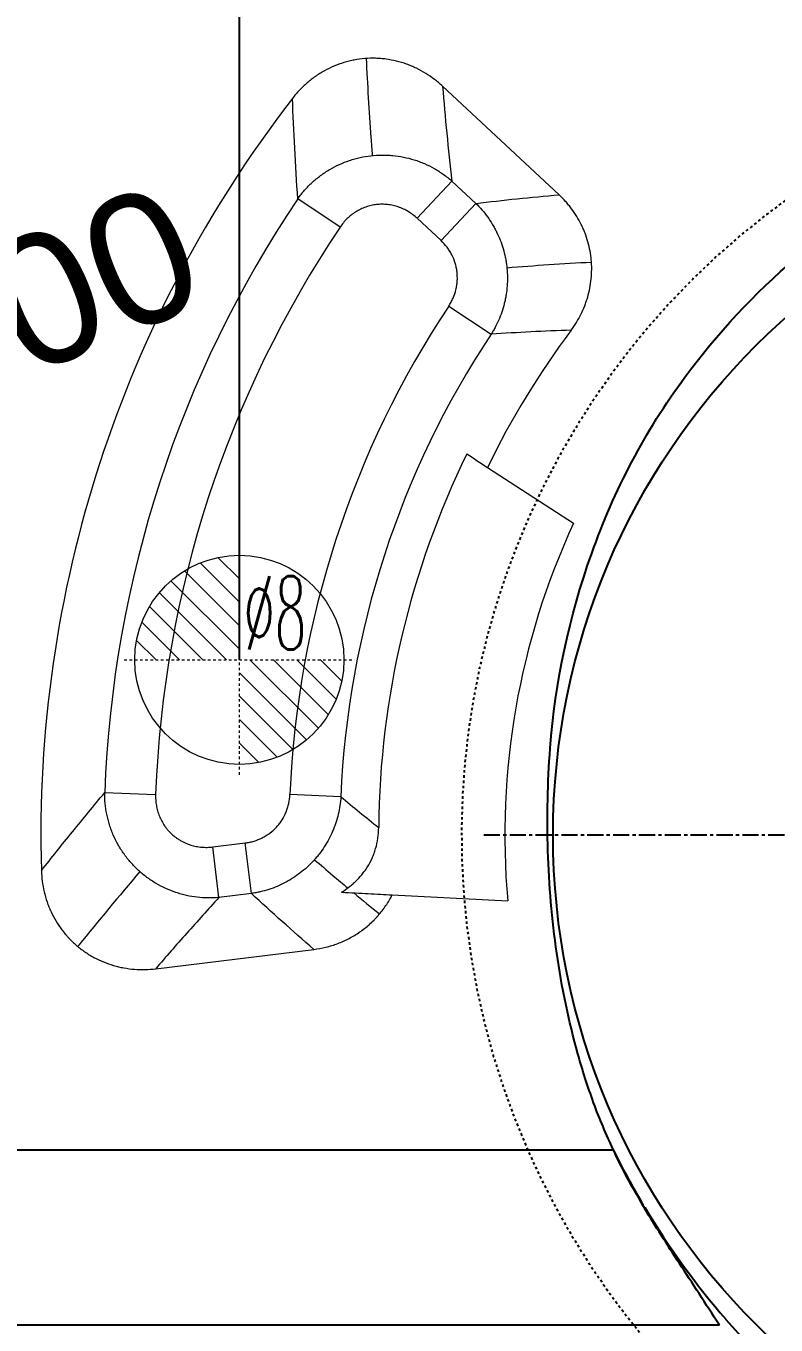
# Model space of a CAD drawing. Header units: millimetres. Extents: x 1927 to 2387, y 1586 to 1900.
# Drawn here: x 2098.11 to 2126.8, y 1756.53 to 1806.24 of the extents above; entities that cross this region are included whole.
import ezdxf

# ---------------------------------------------------------------- set-up
doc = ezdxf.new("R2010")
doc.units = ezdxf.units.MM
doc.linetypes.add('CENTER', pattern=[0.6, 0.375, -0.075, 0.075, -0.075])
doc.linetypes.add('HIDDEN', pattern=[0.2, 0.1, -0.1])
doc.layers.add('4', color=7, linetype='Continuous', true_color=0xffffff)
doc.layers.add('DEFAULT_2', color=8, linetype='HIDDEN')
doc.layers.add('dim', color=82, linetype='Continuous', lineweight=9)
doc.layers.add('epin', color=13, linetype='Continuous', lineweight=9)
doc.styles.get("Standard").update_dxf_attribs({"font": 'arial.ttf'})
doc.styles.add('TXT05', font='txt.shx', dxfattribs={"width": 0.5, "bigfont": 'gbcbig.shx'})
doc.dimstyles.get("Standard").update_dxf_attribs({"dimtxt": 0.18, "dimasz": 0.18, "dimexe": 0.18, "dimexo": 0.0625, "dimgap": 0.09, "dimtad": 0, "dimtih": 1, "dimtoh": 1, "dimzin": 0, "dimdsep": 46, "dimtxsty": 'Standard', "dimcen": 0.09, "dimadec": 0, "dimazin": 0, "dimtfac": 1, "dimtofl": 0, "dimtmove": 0, "dimatfit": 3, "dimfxl": 0, "dimtolj": 1, "dimtzin": 0, "dimarcsym": 0})

# ---------------------------------------------------------------- blocks, each defined once
blk = doc.blocks.new('*D89')
at = {"color": 4, "lineweight": -2, "transparency": 16777216}
blk.add_line((2180.146, 1766.296), (2175.3, 1767.527), dxfattribs=at)
at = {"color": 4, "transparency": 16777216}
blk.add_solid([(2175.505, 1768.335), (2175.095, 1766.719), (2170.454, 1768.758)], dxfattribs=at)
at = {"layer": 'Defpoints', "color": 0, "transparency": 16777216}
for p in [(2119.085, 1781.806), (2170.454, 1768.758)]:
    blk.add_point(p, dxfattribs=at)
at = {"color": 6, "transparency": 16777216, "insert": (2190.951, 1763.552), "char_height": 5, "attachment_point": 5, "rotation": 345.7483}
blk.add_mtext('\\A1;∅53.00', dxfattribs=at)
blk = doc.blocks.new('*D90')
at = {"color": 4, "lineweight": -2, "transparency": 16777216}
blk.add_line((2083.486, 1789.263), (2078.867, 1787.347), dxfattribs=at)
at = {"color": 4, "transparency": 16777216}
blk.add_solid([(2078.548, 1788.117), (2079.186, 1786.578), (2074.249, 1785.432)], dxfattribs=at)
at = {"layer": 'Defpoints', "color": 0, "transparency": 16777216}
for p in [(2074.249, 1785.432), (2025.291, 1765.131)]:
    blk.add_point(p, dxfattribs=at)
at = {"color": 6, "transparency": 16777216, "insert": (2093.783, 1793.533), "char_height": 5, "attachment_point": 5, "rotation": 22.5219}
blk.add_mtext('\\A1;∅53.00', dxfattribs=at)
blk = doc.blocks.new('*D92')
at = {"color": 4, "lineweight": -2, "transparency": 16777216}
blk.add_line((2060.485, 1787.921), (2056.364, 1790.752), dxfattribs=at)
at = {"color": 4, "transparency": 16777216}
blk.add_solid([(2056.836, 1791.439), (2055.892, 1790.065), (2052.242, 1793.583)], dxfattribs=at)
at = {"layer": 'Defpoints', "color": 0, "transparency": 16777216}
for p in [(2047.297, 1796.98), (2052.242, 1793.583)]:
    blk.add_point(p, dxfattribs=at)
at = {"color": 6, "transparency": 16777216, "insert": (2078.816, 1775.33), "char_height": 5, "attachment_point": 5, "rotation": 325.5154}
blk.add_mtext('\\A1;∅6.00(穿丝孔)', dxfattribs=at)
blk = doc.blocks.new('*D81')
at = {"layer": 'Defpoints', "color": 0, "transparency": 16777216}
for p in [(2148.07, 1795.282), (2221.426, 1795.282), (2097.27, 1749.984)]:
    blk.add_point(p, dxfattribs=at)
at = {"layer": 'dim', "color": 4, "lineweight": -2, "transparency": 16777216}
blk.add_line((2148.07, 1795.282), (2221.426, 1795.282), dxfattribs=at)
at = {"layer": 'dim', "color": 6, "transparency": 16777216, "insert": (2225.69, 1795.282), "char_height": 2.5, "attachment_point": 5}
blk.add_mtext('\\A1;45.30', dxfattribs=at)
blk = doc.blocks.new('*D82')
at = {"layer": 'Defpoints', "color": 0, "transparency": 16777216}
for p in [(2183.27, 1781.984), (2221.426, 1781.984), (2097.27, 1749.984)]:
    blk.add_point(p, dxfattribs=at)
at = {"layer": 'dim', "color": 4, "lineweight": -2, "transparency": 16777216}
blk.add_line((2183.27, 1781.984), (2221.426, 1781.984), dxfattribs=at)
at = {"layer": 'dim', "color": 6, "transparency": 16777216, "insert": (2225.639, 1781.984), "char_height": 2.5, "attachment_point": 5}
blk.add_mtext('\\A1;32.00', dxfattribs=at)
blk = doc.blocks.new('*D83')
at = {"layer": 'Defpoints', "color": 0, "transparency": 16777216}
for p in [(2187.477, 1834.984), (2221.426, 1834.984), (2097.27, 1749.984)]:
    blk.add_point(p, dxfattribs=at)
at = {"layer": 'dim', "color": 4, "lineweight": -2, "transparency": 16777216}
blk.add_line((2187.477, 1834.984), (2221.426, 1834.984), dxfattribs=at)
at = {"layer": 'dim', "color": 6, "transparency": 16777216, "insert": (2225.641, 1834.984), "char_height": 2.5, "attachment_point": 5}
blk.add_mtext('\\A1;85.00', dxfattribs=at)
blk = doc.blocks.new('*D55')
at = {"layer": 'Defpoints', "color": 0, "transparency": 16777216}
for p in [(2097.27, 1854.093), (2097.27, 1840.302), (2097.27, 1749.984)]:
    blk.add_point(p, dxfattribs=at)
at = {"layer": 'dim', "color": 4, "lineweight": -2, "transparency": 16777216}
blk.add_line((2097.27, 1840.302), (2097.27, 1854.093), dxfattribs=at)
at = {"layer": 'dim', "color": 6, "transparency": 16777216, "insert": (2097.27, 1857.336), "char_height": 2.5, "attachment_point": 5, "rotation": 90}
blk.add_mtext('\\A1;0.00', dxfattribs=at)
blk = doc.blocks.new('*D56')
at = {"layer": 'Defpoints', "color": 0, "transparency": 16777216}
for p in [(2106.27, 1854.093), (2106.27, 1781.984), (2097.27, 1749.984)]:
    blk.add_point(p, dxfattribs=at)
at = {"layer": 'dim', "color": 4, "lineweight": -2, "transparency": 16777216}
blk.add_line((2106.27, 1781.984), (2106.27, 1854.093), dxfattribs=at)
at = {"layer": 'dim', "color": 6, "transparency": 16777216, "insert": (2106.27, 1857.336), "char_height": 2.5, "attachment_point": 5, "rotation": 90}
blk.add_mtext('\\A1;9.00', dxfattribs=at)
blk = doc.blocks.new('*D57')
at = {"layer": 'Defpoints', "color": 0, "transparency": 16777216}
for p in [(2144.77, 1854.093), (2144.77, 1782.987), (2097.27, 1749.984)]:
    blk.add_point(p, dxfattribs=at)
at = {"layer": 'dim', "color": 4, "lineweight": -2, "transparency": 16777216}
blk.add_line((2144.77, 1782.987), (2144.77, 1854.093), dxfattribs=at)
at = {"layer": 'dim', "color": 6, "transparency": 16777216, "insert": (2144.77, 1858.357), "char_height": 2.5, "attachment_point": 5, "rotation": 90}
blk.add_mtext('\\A1;47.50', dxfattribs=at)
blk = doc.blocks.new('*D58')
at = {"layer": 'Defpoints', "color": 0, "transparency": 16777216}
for p in [(2183.194, 1854.093), (2183.27, 1781.984), (2097.27, 1749.984)]:
    blk.add_point(p, dxfattribs=at)
at = {"layer": 'dim', "color": 4, "lineweight": -2, "transparency": 16777216}
for p, q in [((2183.194, 1850.093), (2183.194, 1854.093)), ((2183.27, 1846.093), (2183.194, 1850.093)), ((2183.27, 1781.984), (2183.27, 1846.093))]:
    blk.add_line(p, q, dxfattribs=at)
at = {"layer": 'dim', "color": 6, "transparency": 16777216, "insert": (2183.194, 1858.309), "char_height": 2.5, "attachment_point": 5, "rotation": 90}
blk.add_mtext('\\A1;86.00', dxfattribs=at)
blk = doc.blocks.new('*D59')
at = {"layer": 'Defpoints', "color": 0, "transparency": 16777216}
for p in [(2187.27, 1854.093), (2187.27, 1836.979), (2097.27, 1749.984)]:
    blk.add_point(p, dxfattribs=at)
at = {"layer": 'dim', "color": 4, "lineweight": -2, "transparency": 16777216}
blk.add_line((2187.27, 1836.979), (2187.27, 1854.093), dxfattribs=at)
at = {"layer": 'dim', "color": 6, "transparency": 16777216, "insert": (2187.27, 1858.307), "char_height": 2.5, "attachment_point": 5, "rotation": 90}
blk.add_mtext('\\A1;90.00', dxfattribs=at)
blk = doc.blocks.new('epin_ejp_8')
at = {"layer": 'epin'}
h = blk.add_hatch(dxfattribs=at)
h.set_pattern_fill('_ANSI31', color=123, scale=0.2, angle=90, style=0)
h.set_pattern_definition([(135, (-1217.56114, 35.9661), (-0.4490128, -0.4490128), [])])
h.paths.add_polyline_path([(0, 4, 0.414214), (-4, 0), (0, 0)])
h.paths.add_polyline_path([(4, 0), (0, 0), (0, -4, 0.414214)])
at = {"layer": 'epin', "color": 1, "linetype": 'CENTER', "ltscale": 0.248791}
for p, q in [((0, -4.4), (0, 4.4)), ((-4.4, 0), (4.4, 0))]:
    blk.add_line(p, q, dxfattribs=at)
at = {"layer": 'epin'}
blk.add_circle((0, 0), 4, dxfattribs=at)
at = {"layer": 'epin', "color": 6, "style": 'TXT05', "width": 0.5}
blk.add_text('%%c8', height=2.8, dxfattribs=at).set_placement((0.16, 0.4))
blk = doc.blocks.new('*D51')
at = {"layer": 'Defpoints', "color": 0, "transparency": 16777216}
for p in [(2148.77, 1817.984), (2222.126, 1817.984), (2097.27, 1749.984)]:
    blk.add_point(p, dxfattribs=at)
at = {"layer": 'dim', "color": 4, "lineweight": -2, "transparency": 16777216}
blk.add_line((2148.77, 1817.984), (2222.126, 1817.984), dxfattribs=at)
at = {"layer": 'dim', "color": 6, "transparency": 16777216, "insert": (2226.346, 1817.984), "char_height": 2.5, "attachment_point": 5}
blk.add_mtext('\\A1;68.00', dxfattribs=at)

msp = doc.modelspace()

# ---------------------------------------------------------------- linework, layer by layer
at = {"color": 1, "linetype": 'CENTER', "ltscale": 1.64824}
msp.add_line((2115.62, 1775.282), (2173.92, 1775.282), dxfattribs=at)
at = {"color": 7, "linetype": 'Continuous'}
for p, q in [((2120.582, 1763.226), (2073.958, 1763.226)), ((2124.63, 1756.529), (2069.909, 1756.529))]:
    msp.add_line(p, q, dxfattribs=at)
at = {"color": 2, "linetype": 'Continuous'}
msp.add_circle((2144.77, 1775.282), 26.5, dxfattribs=at)
at = {"color": 7, "linetype": 'Continuous'}
for centre, radius, start, end in [((2148.403, 1776.886), 31.014, 208.9862, 210.8212), ((2148.249, 1776.953), 30.893, 211.0735, 220.8496)]:
    msp.add_arc(centre, radius, start, end, dxfattribs=at)
for points, knots in [([(2123.303, 1792.795), (2124.541, 1794.467), (2126.69, 1796.78), (2130.015, 1799.297), (2132.719, 1800.88), (2135.586, 1802.139), (2138.571, 1803.086), (2141.643, 1803.701), (2143.728, 1803.842), (2144.77, 1803.851)], [0, 0, 0, 0, 0.249702, 0.374749, 0.499799, 0.624844, 0.749903, 0.874947, 1, 1, 1, 1]), ([(2118.157, 1778.598), (2118.35, 1781.132), (2119.16, 1784.922), (2121.195, 1789.597), (2122.548, 1791.77), (2123.303, 1792.795)], [0, 0, 0, 0, 0.499471, 0.749751, 1, 1, 1, 1]), ([(2120.582, 1763.226), (2120.299, 1763.817), (2119.791, 1765.027), (2118.998, 1767.527), (2118.331, 1770.743), (2118.059, 1774.014), (2118.044, 1776.635), (2118.112, 1777.945), (2118.157, 1778.598)], [0, 0, 0, 0, 0.12501, 0.250032, 0.499958, 0.749922, 0.874959, 1, 1, 1, 1]), ([(2121.274, 1761.857), (2121.209, 1761.975), (2120.965, 1762.425), (2120.737, 1762.883), (2120.582, 1763.226)], [0, 0, 0, 0, 0.263342, 1, 1, 1, 1]), ([(2124.63, 1756.529), (2124.368, 1756.928), (2123.868, 1757.717), (2123.12, 1758.86), (2122.415, 1759.941), (2121.975, 1760.65), (2121.769, 1760.996)], [0, 0, 0, 0, 0.27043, 0.528199, 0.772293, 1, 1, 1, 1]), ([(2124.88, 1756.746), (2125.496, 1756.036), (2126.799, 1754.673), (2129.687, 1752.255), (2132.954, 1750.328), (2136.446, 1748.923), (2139.162, 1748.135), (2141.946, 1747.639), (2143.829, 1747.524), (2144.77, 1747.524)], [0, 0, 0, 0, 0.125026, 0.250057, 0.49981, 0.624864, 0.749917, 0.874961, 1, 1, 1, 1])]:
    msp.add_open_spline(points, degree=3, knots=knots, dxfattribs=at)
msp.add_open_spline([(2120.582, 1763.226), (2120.911, 1762.538), (2121.277, 1761.866), (2121.667, 1761.21)], degree=3, dxfattribs=at)
at = {"layer": '4', "color": 7, "linetype": 'Continuous', "lineweight": 18}
for p, q in [((2118.497, 1799.782), (2114.042, 1803.935)), ((2115.764, 1789.349), (2119.055, 1787.211)), ((2112.114, 1772.988), (2116.536, 1772.756)), ((2103.069, 1770.162), (2109.114, 1770.904))]:
    msp.add_line(p, q, dxfattribs=at)
at = {"layer": '4', "color": 7, "linetype": 'Continuous', "lineweight": 13}
for p, q in [((2113.069, 1798.88), (2114.398, 1800.305)), ((2114.398, 1800.305), (2115.313, 1799.452)), ((2110.122, 1798.541), (2108.504, 1799.627)), ((2113.984, 1798.027), (2115.313, 1799.452)), ((2113.984, 1798.027), (2113.069, 1798.88)), ((2114.278, 1795.524), (2115.902, 1794.446)), ((2101.12, 1776.903), (2103.068, 1776.83)), ((2110.151, 1776.746), (2108.204, 1776.828)), ((2105.252, 1774.824), (2106.494, 1774.976)), ((2105.49, 1772.889), (2105.252, 1774.824)), ((2106.732, 1773.042), (2106.494, 1774.976)), ((2106.732, 1773.042), (2105.49, 1772.889))]:
    msp.add_line(p, q, dxfattribs=at)
at = {"layer": '4', "color": 7, "linetype": 'Continuous', "lineweight": 18}
for radius, start, end in [(46.092, 142.2999, 181.7001), (32.237, 143.192, 154.1277), (33.172, 153.9258, 179.5098), (28.347, 155.1121, 185.1121)]:
    msp.add_arc((2144.77, 1775.282), radius, start, end, dxfattribs=at)
at = {"layer": '4', "color": 7, "linetype": 'Continuous', "lineweight": 13}
for radius, start, end in [(43.68, 146.1265, 177.8735), (41.731, 146.1265, 177.8735), (36.598, 146.4215, 177.5785), (34.65, 146.4215, 177.5785)]:
    msp.add_arc((2144.77, 1775.282), radius, start, end, dxfattribs=at)
at = {"layer": '4', "color": 7, "linetype": 'Continuous', "lineweight": 18}
for points, knots in [([(2114.042, 1803.935), (2113.942, 1804.029), (2113.735, 1804.204), (2113.513, 1804.356), (2113.283, 1804.497), (2113.164, 1804.562), (2113.011, 1804.636), (2112.98, 1804.65), (2112.918, 1804.678), (2112.886, 1804.692), (2112.792, 1804.732), (2112.729, 1804.756), (2112.538, 1804.825), (2112.279, 1804.902), (2112.014, 1804.952), (2111.813, 1804.98), (2111.745, 1804.987), (2111.643, 1804.995), (2111.609, 1804.997), (2111.541, 1805.001), (2111.507, 1805.002), (2111.337, 1805.007), (2111.067, 1804.999), (2110.8, 1804.963), (2110.6, 1804.925), (2110.534, 1804.911), (2110.435, 1804.886), (2110.402, 1804.878), (2110.336, 1804.86), (2110.303, 1804.85), (2110.14, 1804.801), (2110.013, 1804.754), (2109.764, 1804.649), (2109.643, 1804.59), (2109.466, 1804.491), (2109.378, 1804.44), (2109.293, 1804.385), (2109.236, 1804.347), (2109.207, 1804.328), (2109.067, 1804.23), (2108.96, 1804.147), (2108.756, 1803.97), (2108.561, 1803.783), (2108.384, 1803.577), (2108.301, 1803.468)], [0, 0, 0, 0, 0.0625, 0.125, 0.125, 0.1875, 0.1875, 0.203125, 0.203125, 0.21875, 0.21875, 0.25, 0.25, 0.3125, 0.375, 0.375, 0.40625, 0.40625, 0.421875, 0.421875, 0.4375, 0.4375, 0.5, 0.5625, 0.5625, 0.59375, 0.59375, 0.609375, 0.609375, 0.625, 0.625, 0.6875, 0.6875, 0.75, 0.75, 0.78125, 0.796875, 0.796875, 0.8125, 0.8125, 0.875, 0.875, 0.9375, 1, 1, 1, 1]), ([(2118.959, 1794.596), (2119.031, 1794.692), (2119.165, 1794.889), (2119.338, 1795.199), (2119.435, 1795.416), (2119.5, 1795.582), (2119.521, 1795.638), (2119.559, 1795.751), (2119.577, 1795.808), (2119.627, 1795.981), (2119.683, 1796.212), (2119.734, 1796.563), (2119.746, 1796.8), (2119.747, 1796.949), (2119.747, 1796.979), (2119.746, 1797.038), (2119.745, 1797.068), (2119.741, 1797.158), (2119.737, 1797.218), (2119.722, 1797.396), (2119.69, 1797.631), (2119.609, 1797.977), (2119.534, 1798.203), (2119.48, 1798.343), (2119.469, 1798.371), (2119.447, 1798.426), (2119.411, 1798.508), (2119.374, 1798.589), (2119.295, 1798.749), (2119.18, 1798.956), (2119.047, 1799.152), (2118.94, 1799.295), (2118.903, 1799.342), (2118.827, 1799.435), (2118.788, 1799.481), (2118.668, 1799.614), (2118.584, 1799.7), (2118.497, 1799.782)], [0, 0, 0, 0, 0.0625, 0.125, 0.1875, 0.1875, 0.21875, 0.21875, 0.25, 0.25, 0.3125, 0.375, 0.4375, 0.4375, 0.453125, 0.453125, 0.46875, 0.46875, 0.5, 0.5, 0.5625, 0.625, 0.6875, 0.6875, 0.703125, 0.703125, 0.71875, 0.75, 0.75, 0.8125, 0.875, 0.875, 0.90625, 0.90625, 0.9375, 0.9375, 1, 1, 1, 1]), ([(2110.177, 1773.089), (2110.271, 1773.148), (2110.363, 1773.211), (2110.498, 1773.315), (2110.543, 1773.351), (2110.63, 1773.425), (2110.672, 1773.463), (2110.797, 1773.583), (2110.877, 1773.668), (2110.991, 1773.806), (2111.046, 1773.878), (2111.099, 1773.953), (2111.134, 1774.005), (2111.151, 1774.031), (2111.234, 1774.163), (2111.294, 1774.274), (2111.373, 1774.45), (2111.41, 1774.54), (2111.443, 1774.634), (2111.464, 1774.697), (2111.474, 1774.729), (2111.521, 1774.89), (2111.549, 1775.022), (2111.588, 1775.29), (2111.598, 1775.427), (2111.599, 1775.566)], [0, 0, 0, 0, 0.125, 0.125, 0.1875, 0.1875, 0.25, 0.25, 0.375, 0.375, 0.4375, 0.46875, 0.46875, 0.5, 0.5, 0.625, 0.625, 0.6875, 0.71875, 0.71875, 0.75, 0.75, 0.875, 0.875, 1, 1, 1, 1]), ([(2098.698, 1773.914), (2098.702, 1773.778), (2098.723, 1773.507), (2098.771, 1773.242), (2098.833, 1772.979), (2098.87, 1772.849), (2098.925, 1772.688), (2098.937, 1772.656), (2098.961, 1772.592), (2098.973, 1772.56), (2099.011, 1772.466), (2099.039, 1772.403), (2099.124, 1772.219), (2099.251, 1771.981), (2099.401, 1771.757), (2099.524, 1771.595), (2099.566, 1771.542), (2099.632, 1771.464), (2099.655, 1771.438), (2099.7, 1771.387), (2099.723, 1771.362), (2099.839, 1771.238), (2100.035, 1771.051), (2100.248, 1770.886), (2100.415, 1770.771), (2100.501, 1770.716), (2100.588, 1770.664), (2100.648, 1770.63), (2100.678, 1770.613), (2100.827, 1770.532), (2100.95, 1770.474), (2101.2, 1770.372), (2101.327, 1770.327), (2101.522, 1770.27), (2101.62, 1770.244), (2101.719, 1770.222), (2101.786, 1770.208), (2101.82, 1770.201), (2101.988, 1770.171), (2102.122, 1770.154), (2102.392, 1770.133), (2102.662, 1770.125), (2102.933, 1770.145), (2103.069, 1770.162)], [0, 0, 0, 0, 0.0625, 0.125, 0.125, 0.1875, 0.1875, 0.203125, 0.203125, 0.21875, 0.21875, 0.25, 0.25, 0.3125, 0.375, 0.375, 0.40625, 0.40625, 0.421875, 0.421875, 0.4375, 0.4375, 0.5, 0.5625, 0.5625, 0.59375, 0.609375, 0.609375, 0.625, 0.625, 0.6875, 0.6875, 0.75, 0.75, 0.78125, 0.796875, 0.796875, 0.8125, 0.8125, 0.875, 0.875, 0.9375, 1, 1, 1, 1]), ([(2109.114, 1770.904), (2109.272, 1770.923), (2109.584, 1770.981), (2109.886, 1771.074), (2110.108, 1771.157), (2110.181, 1771.187), (2110.29, 1771.236), (2110.326, 1771.253), (2110.398, 1771.288), (2110.433, 1771.306), (2110.61, 1771.398), (2110.881, 1771.561), (2111.129, 1771.756), (2111.306, 1771.914), (2111.364, 1771.969), (2111.448, 1772.054), (2111.476, 1772.083), (2111.53, 1772.141), (2111.557, 1772.171), (2111.687, 1772.32), (2111.88, 1772.571), (2112.041, 1772.845), (2112.114, 1772.988)], [0, 0, 0, 0, 0.125, 0.25, 0.25, 0.3125, 0.3125, 0.34375, 0.34375, 0.375, 0.375, 0.5, 0.625, 0.625, 0.6875, 0.6875, 0.71875, 0.71875, 0.75, 0.75, 0.875, 1, 1, 1, 1]), ([(2110.177, 1773.089), (2110.356, 1773.08), (2110.53, 1773.071), (2110.868, 1773.053), (2111.032, 1773.044), (2111.353, 1773.028), (2111.51, 1773.019), (2111.817, 1773.003), (2111.967, 1772.995), (2112.114, 1772.988)], [0, 0, 0, 0, 0.25, 0.25, 0.5, 0.5, 0.75, 0.75, 1, 1, 1, 1])]:
    msp.add_open_spline(points, degree=3, knots=knots, dxfattribs=at)
at = {"layer": '4', "color": 7, "linetype": 'Continuous', "lineweight": 13}
for points, knots in [([(2111.368, 1801.284), (2111.35, 1801.514), (2111.332, 1801.742), (2111.241, 1802.991), (2111.18, 1803.999), (2111.131, 1804.997)], [0, 0, 0, 0, 0.182932, 0.182932, 1, 1, 1, 1]), ([(2114.042, 1803.935), (2114.091, 1803.339), (2114.144, 1802.739), (2114.263, 1801.529), (2114.327, 1800.92), (2114.398, 1800.305)], [0, 0, 0, 0, 0.5, 0.5, 1, 1, 1, 1]), ([(2108.504, 1799.627), (2108.459, 1800.28), (2108.42, 1800.925), (2108.352, 1802.206), (2108.324, 1802.84), (2108.301, 1803.468)], [0, 0, 0, 0, 0.5, 0.5, 1, 1, 1, 1]), ([(2108.504, 1799.627), (2108.544, 1799.684), (2108.587, 1799.74), (2108.674, 1799.849), (2108.718, 1799.903), (2108.857, 1800.059), (2109.051, 1800.257), (2109.265, 1800.433), (2109.433, 1800.558), (2109.49, 1800.598), (2109.607, 1800.676), (2109.666, 1800.713), (2109.847, 1800.819), (2110.093, 1800.948), (2110.352, 1801.05), (2110.551, 1801.117), (2110.618, 1801.138), (2110.72, 1801.166), (2110.754, 1801.175), (2110.822, 1801.192), (2110.856, 1801.2), (2111.027, 1801.238), (2111.301, 1801.284), (2111.579, 1801.301), (2111.789, 1801.303), (2111.859, 1801.302), (2111.964, 1801.298), (2111.999, 1801.296), (2112.069, 1801.291), (2112.104, 1801.288), (2112.278, 1801.271), (2112.416, 1801.25), (2112.688, 1801.195), (2112.822, 1801.16), (2113.021, 1801.098), (2113.12, 1801.064), (2113.218, 1801.026), (2113.283, 1801), (2113.315, 1800.986), (2113.476, 1800.916), (2113.6, 1800.854), (2113.842, 1800.718), (2113.958, 1800.644), (2114.184, 1800.484), (2114.293, 1800.398), (2114.398, 1800.305)], [0, 0, 0, 0, 0.03125, 0.03125, 0.0625, 0.0625, 0.125, 0.1875, 0.1875, 0.21875, 0.21875, 0.25, 0.25, 0.3125, 0.375, 0.375, 0.40625, 0.40625, 0.421875, 0.421875, 0.4375, 0.4375, 0.5, 0.5625, 0.5625, 0.59375, 0.59375, 0.609375, 0.609375, 0.625, 0.625, 0.6875, 0.6875, 0.75, 0.75, 0.78125, 0.796875, 0.796875, 0.8125, 0.8125, 0.875, 0.875, 0.9375, 0.9375, 1, 1, 1, 1]), ([(2113.069, 1798.88), (2113.017, 1798.928), (2112.909, 1799.019), (2112.793, 1799.098), (2112.672, 1799.171), (2112.61, 1799.204), (2112.514, 1799.249), (2112.481, 1799.263), (2112.416, 1799.29), (2112.383, 1799.302), (2112.283, 1799.336), (2112.148, 1799.375), (2111.992, 1799.401), (2111.904, 1799.409), (2111.868, 1799.412), (2111.851, 1799.413), (2111.797, 1799.416), (2111.762, 1799.417), (2111.656, 1799.417), (2111.516, 1799.409), (2111.378, 1799.385), (2111.274, 1799.361), (2111.24, 1799.352), (2111.172, 1799.333), (2111.138, 1799.322), (2111.038, 1799.287), (2110.908, 1799.233), (2110.785, 1799.165), (2110.695, 1799.109), (2110.666, 1799.089), (2110.607, 1799.048), (2110.579, 1799.027), (2110.496, 1798.962), (2110.39, 1798.869), (2110.295, 1798.766), (2110.204, 1798.657), (2110.161, 1798.6), (2110.122, 1798.541)], [0, 0, 0, 0, 0.0625, 0.125, 0.125, 0.1875, 0.1875, 0.21875, 0.21875, 0.25, 0.25, 0.3125, 0.375, 0.390625, 0.390625, 0.40625, 0.40625, 0.4375, 0.4375, 0.5, 0.5625, 0.5625, 0.59375, 0.59375, 0.625, 0.625, 0.6875, 0.75, 0.75, 0.78125, 0.78125, 0.8125, 0.8125, 0.875, 0.9375, 0.9375, 1, 1, 1, 1]), ([(2115.313, 1799.452), (2115.395, 1799.372), (2115.551, 1799.207), (2115.762, 1798.941), (2115.887, 1798.753), (2115.975, 1798.607), (2116.018, 1798.534), (2116.058, 1798.458), (2116.085, 1798.407), (2116.098, 1798.382), (2116.161, 1798.253), (2116.253, 1798.045), (2116.363, 1797.724), (2116.418, 1797.504), (2116.453, 1797.337), (2116.463, 1797.281), (2116.481, 1797.168), (2116.489, 1797.111), (2116.509, 1796.941), (2116.526, 1796.714), (2116.523, 1796.374), (2116.501, 1796.148), (2116.477, 1795.979), (2116.468, 1795.922), (2116.448, 1795.81), (2116.436, 1795.753), (2116.398, 1795.587), (2116.338, 1795.368), (2116.221, 1795.05), (2116.125, 1794.844), (2116.047, 1794.692), (2116.019, 1794.642), (2115.962, 1794.543), (2115.933, 1794.494), (2115.902, 1794.446)], [0, 0, 0, 0, 0.0625, 0.125, 0.1875, 0.1875, 0.21875, 0.234375, 0.234375, 0.25, 0.25, 0.3125, 0.375, 0.4375, 0.4375, 0.46875, 0.46875, 0.5, 0.5, 0.5625, 0.625, 0.6875, 0.6875, 0.71875, 0.71875, 0.75, 0.75, 0.8125, 0.875, 0.9375, 0.9375, 0.96875, 0.96875, 1, 1, 1, 1]), ([(2114.278, 1795.524), (2114.294, 1795.548), (2114.31, 1795.572), (2114.34, 1795.621), (2114.354, 1795.646), (2114.395, 1795.722), (2114.421, 1795.773), (2114.489, 1795.93), (2114.526, 1796.038), (2114.56, 1796.177), (2114.566, 1796.205), (2114.577, 1796.262), (2114.582, 1796.29), (2114.595, 1796.375), (2114.601, 1796.432), (2114.611, 1796.602), (2114.608, 1796.716), (2114.592, 1796.859), (2114.588, 1796.887), (2114.578, 1796.944), (2114.573, 1796.972), (2114.555, 1797.056), (2114.541, 1797.111), (2114.491, 1797.274), (2114.448, 1797.38), (2114.383, 1797.508), (2114.369, 1797.533), (2114.341, 1797.583), (2114.326, 1797.608), (2114.28, 1797.68), (2114.248, 1797.727), (2114.145, 1797.863), (2114.068, 1797.948), (2113.984, 1798.027)], [0, 0, 0, 0, 0.03125, 0.03125, 0.0625, 0.0625, 0.125, 0.125, 0.25, 0.25, 0.28125, 0.28125, 0.3125, 0.3125, 0.375, 0.375, 0.5, 0.5, 0.53125, 0.53125, 0.5625, 0.5625, 0.625, 0.625, 0.75, 0.75, 0.78125, 0.78125, 0.8125, 0.8125, 0.875, 0.875, 1, 1, 1, 1]), ([(2098.698, 1773.914), (2099.086, 1774.409), (2099.482, 1774.905), (2100.289, 1775.901), (2100.7, 1776.401), (2101.12, 1776.903)], [0, 0, 0, 0, 0.5, 0.5, 1, 1, 1, 1]), ([(2105.49, 1772.889), (2105.42, 1772.883), (2105.351, 1772.878), (2105.211, 1772.873), (2105.141, 1772.871), (2104.933, 1772.874), (2104.656, 1772.891), (2104.382, 1772.937), (2104.178, 1772.983), (2104.11, 1773), (2103.975, 1773.038), (2103.908, 1773.058), (2103.71, 1773.125), (2103.451, 1773.227), (2103.204, 1773.356), (2103.024, 1773.462), (2102.964, 1773.5), (2102.876, 1773.558), (2102.847, 1773.578), (2102.79, 1773.618), (2102.761, 1773.639), (2102.621, 1773.743), (2102.406, 1773.921), (2102.211, 1774.119), (2102.073, 1774.276), (2102.028, 1774.33), (2101.962, 1774.413), (2101.941, 1774.441), (2101.899, 1774.497), (2101.878, 1774.525), (2101.777, 1774.668), (2101.628, 1774.903), (2101.504, 1775.152), (2101.422, 1775.343), (2101.383, 1775.44), (2101.347, 1775.539), (2101.324, 1775.605), (2101.314, 1775.638), (2101.261, 1775.806), (2101.227, 1775.94), (2101.172, 1776.212), (2101.151, 1776.348), (2101.125, 1776.624), (2101.119, 1776.763), (2101.12, 1776.903)], [0, 0, 0, 0, 0.03125, 0.03125, 0.0625, 0.0625, 0.125, 0.1875, 0.1875, 0.21875, 0.21875, 0.25, 0.25, 0.3125, 0.375, 0.375, 0.40625, 0.40625, 0.421875, 0.421875, 0.4375, 0.4375, 0.5, 0.5625, 0.5625, 0.59375, 0.59375, 0.609375, 0.609375, 0.625, 0.625, 0.6875, 0.75, 0.75, 0.78125, 0.796875, 0.796875, 0.8125, 0.8125, 0.875, 0.875, 0.9375, 0.9375, 1, 1, 1, 1]), ([(2103.068, 1776.83), (2103.065, 1776.759), (2103.067, 1776.618), (2103.083, 1776.479), (2103.107, 1776.34), (2103.122, 1776.271), (2103.151, 1776.169), (2103.162, 1776.135), (2103.185, 1776.068), (2103.197, 1776.035), (2103.237, 1775.937), (2103.296, 1775.81), (2103.379, 1775.675), (2103.43, 1775.603), (2103.451, 1775.574), (2103.461, 1775.56), (2103.494, 1775.518), (2103.517, 1775.491), (2103.586, 1775.411), (2103.684, 1775.31), (2103.792, 1775.221), (2103.878, 1775.158), (2103.907, 1775.138), (2103.967, 1775.1), (2103.997, 1775.081), (2104.089, 1775.029), (2104.215, 1774.966), (2104.347, 1774.917), (2104.448, 1774.886), (2104.482, 1774.876), (2104.551, 1774.859), (2104.586, 1774.851), (2104.69, 1774.831), (2104.829, 1774.812), (2104.97, 1774.807), (2105.111, 1774.81), (2105.182, 1774.815), (2105.252, 1774.824)], [0, 0, 0, 0, 0.0625, 0.125, 0.125, 0.1875, 0.1875, 0.21875, 0.21875, 0.25, 0.25, 0.3125, 0.375, 0.390625, 0.390625, 0.40625, 0.40625, 0.4375, 0.4375, 0.5, 0.5625, 0.5625, 0.59375, 0.59375, 0.625, 0.625, 0.6875, 0.75, 0.75, 0.78125, 0.78125, 0.8125, 0.8125, 0.875, 0.9375, 0.9375, 1, 1, 1, 1]), ([(2106.494, 1774.976), (2106.523, 1774.98), (2106.552, 1774.984), (2106.608, 1774.993), (2106.637, 1774.999), (2106.721, 1775.016), (2106.776, 1775.031), (2106.94, 1775.08), (2107.046, 1775.123), (2107.174, 1775.187), (2107.199, 1775.201), (2107.249, 1775.229), (2107.274, 1775.244), (2107.347, 1775.29), (2107.394, 1775.322), (2107.53, 1775.425), (2107.615, 1775.501), (2107.712, 1775.607), (2107.731, 1775.629), (2107.768, 1775.672), (2107.786, 1775.695), (2107.838, 1775.763), (2107.871, 1775.809), (2107.963, 1775.953), (2108.015, 1776.055), (2108.07, 1776.188), (2108.08, 1776.215), (2108.099, 1776.269), (2108.108, 1776.296), (2108.134, 1776.378), (2108.148, 1776.433), (2108.184, 1776.6), (2108.199, 1776.713), (2108.204, 1776.828)], [0, 0, 0, 0, 0.03125, 0.03125, 0.0625, 0.0625, 0.125, 0.125, 0.25, 0.25, 0.28125, 0.28125, 0.3125, 0.3125, 0.375, 0.375, 0.5, 0.5, 0.53125, 0.53125, 0.5625, 0.5625, 0.625, 0.625, 0.75, 0.75, 0.78125, 0.78125, 0.8125, 0.8125, 0.875, 0.875, 1, 1, 1, 1]), ([(2110.151, 1776.746), (2110.144, 1776.632), (2110.12, 1776.406), (2110.055, 1776.073), (2109.994, 1775.855), (2109.94, 1775.694), (2109.912, 1775.613), (2109.881, 1775.533), (2109.859, 1775.48), (2109.848, 1775.454), (2109.792, 1775.322), (2109.694, 1775.117), (2109.522, 1774.824), (2109.391, 1774.639), (2109.286, 1774.504), (2109.25, 1774.46), (2109.176, 1774.373), (2109.138, 1774.33), (2109.022, 1774.204), (2108.86, 1774.043), (2108.6, 1773.825), (2108.414, 1773.694), (2108.27, 1773.602), (2108.222, 1773.572), (2108.123, 1773.515), (2108.073, 1773.487), (2107.921, 1773.407), (2107.716, 1773.31), (2107.398, 1773.192), (2107.18, 1773.131), (2107.013, 1773.092), (2106.957, 1773.081), (2106.845, 1773.06), (2106.788, 1773.05), (2106.732, 1773.042)], [0, 0, 0, 0, 0.0625, 0.125, 0.1875, 0.1875, 0.21875, 0.234375, 0.234375, 0.25, 0.25, 0.3125, 0.375, 0.4375, 0.4375, 0.46875, 0.46875, 0.5, 0.5, 0.5625, 0.625, 0.6875, 0.6875, 0.71875, 0.71875, 0.75, 0.75, 0.8125, 0.875, 0.9375, 0.9375, 0.96875, 0.96875, 1, 1, 1, 1]), ([(2109.143, 1774.335), (2109.376, 1774.134), (2109.612, 1773.933), (2110.038, 1773.573), (2110.228, 1773.413), (2110.419, 1773.254)], [0, 0, 0, 0, 0.55682, 0.55682, 1, 1, 1, 1]), ([(2102.464, 1773.878), (2101.659, 1772.938), (2100.882, 1771.999), (2100.115, 1771.046), (2100.103, 1771.03), (2100.09, 1771.014)], [0, 0, 0, 0, 0.983265, 0.983265, 1, 1, 1, 1]), ([(2105.49, 1772.889), (2105.071, 1772.434), (2104.661, 1771.979), (2103.854, 1771.069), (2103.458, 1770.615), (2103.069, 1770.162)], [0, 0, 0, 0, 0.5, 0.5, 1, 1, 1, 1])]:
    msp.add_open_spline(points, degree=3, knots=knots, dxfattribs=at)
for points in [[(2115.313, 1799.452), (2116.361, 1799.575), (2117.422, 1799.686), (2118.497, 1799.782)], [(2116.503, 1796.988), (2117.566, 1797.077), (2118.643, 1797.15), (2119.738, 1797.205)], [(2118.959, 1794.596), (2117.93, 1794.563), (2116.912, 1794.512), (2115.902, 1794.446)], [(2110.151, 1776.746), (2110.627, 1776.35), (2111.11, 1775.956), (2111.599, 1775.566)], [(2109.114, 1770.904), (2108.3, 1771.613), (2107.507, 1772.326), (2106.732, 1773.042)], [(2110.647, 1773.065), (2110.972, 1772.795), (2111.3, 1772.527), (2111.632, 1772.259)]]:
    msp.add_open_spline(points, degree=3, dxfattribs=at)
at = {"layer": '4', "color": 7, "linetype": 'Continuous', "lineweight": 18}
msp.add_open_spline([(2114.974, 1789.862), (2115.237, 1789.691), (2115.5, 1789.52), (2115.764, 1789.349)], degree=3, dxfattribs=at)
at = {"layer": 'DEFAULT_2', "color": 8, "linetype": 'HIDDEN'}
msp.add_lwpolyline([(2121.274, 1761.857), (2121.467, 1761.514), (2121.769, 1760.996)], dxfattribs=at)
for centre, radius, start, end in [((2144.77, 1775.282), 30, 117.9529, 62.0471), ((2148.997, 1777.439), 31.785, 210.7029, 211.1279)]:
    msp.add_arc(centre, radius, start, end, dxfattribs=at)

# ---------------------------------------------------------------- block references
at = {"layer": 'epin'}
msp.add_blockref('epin_ejp_8', (2106.27, 1781.984), dxfattribs=at)

# ---------------------------------------------------------------- dimensions: what is measured, and where the dimension line sits
for p1, p2, picture, middle in [((2025.291, 1765.131), (2074.249, 1785.432), '*D90', (2093.783, 1793.533)), ((2119.085, 1781.806), (2170.454, 1768.758), '*D89', (2190.951, 1763.552))]:
    dim = msp.add_diameter_dim_2p(p1=p1, p2=p2, dimstyle='Standard', override={"dimtxt": 5, "dimasz": 5, "dimexe": 0, "dimexo": 0, "dimgap": 0, "dimtih": 0, "dimtoh": 0, "dimzin": 0, "dimcen": 0, "dimclrd": 4, "dimclre": 4, "dimclrt": 6, "dimtp": 0, "dimtm": 0, "dimtzin": 0})
    dim.commit()
    dim.dimension.update_dxf_attribs({"geometry": picture, "text_midpoint": middle})
dim = msp.add_diameter_dim_2p(p1=(2047.297, 1796.98), p2=(2052.242, 1793.583), text='<>(穿丝孔)', dimstyle='Standard', override={"dimtxt": 5, "dimasz": 5, "dimexe": 0, "dimexo": 0, "dimgap": 0, "dimtih": 0, "dimtoh": 0, "dimzin": 0, "dimcen": 0, "dimclrd": 4, "dimclre": 4, "dimclrt": 6, "dimtp": 0, "dimtm": 0, "dimtzin": 0})
dim.commit()
dim.dimension.update_dxf_attribs({"geometry": '*D92', "text_midpoint": (2078.816, 1775.33)})
at = {"layer": 'dim'}
for feature_location, offset, dtype, origin, picture, middle in [((2144.77, 1782.987), (0, 71.106), 1, (2097.27, 1749.984), '*D57', (2144.77, 1858.357)), ((2183.27, 1781.984), (-0.075, 72.109), 1, (2097.27, 1749.984), '*D58', (2183.194, 1858.309)), ((2187.27, 1836.979), (0, 17.114), 1, (2097.27, 1749.984), '*D59', (2187.27, 1858.307)), ((2097.269657563, 1840.302081003), (0, 13.790970539), 1, (2097.269657563, 1749.983853687), '*D55', (2097.269657563, 1857.335718664)), ((2106.27, 1781.984), (0, 72.109), 1, (2097.27, 1749.984), '*D56', (2106.27, 1857.336)), ((2187.477, 1834.984), (33.949, 0), 0, (2097.27, 1749.984), '*D83', (2225.641, 1834.984)), ((2148.77, 1817.984), (73.356, 0), 0, (2097.27, 1749.984), '*D51', (2226.346, 1817.984)), ((2148.07, 1795.282), (73.356, 0), 0, (2097.27, 1749.984), '*D81', (2225.69, 1795.282)), ((2183.27, 1781.984), (38.156, 0), 0, (2097.27, 1749.984), '*D82', (2225.639, 1781.984))]:
    dim = msp.add_ordinate_dim(feature_location=feature_location, offset=offset, dtype=dtype, origin=origin, dimstyle='Standard', override={"dimtxt": 2.5, "dimasz": 2, "dimexe": 0, "dimexo": 0, "dimgap": 0, "dimtih": 0, "dimtoh": 0, "dimzin": 0, "dimcen": 0, "dimclrd": 4, "dimclre": 4, "dimclrt": 6, "dimtp": 0, "dimtm": 0, "dimtzin": 0}, dxfattribs=at)
    dim.commit()
    dim.dimension.update_dxf_attribs({"geometry": picture, "text_midpoint": middle})

doc.saveas('drawing.dxf')
